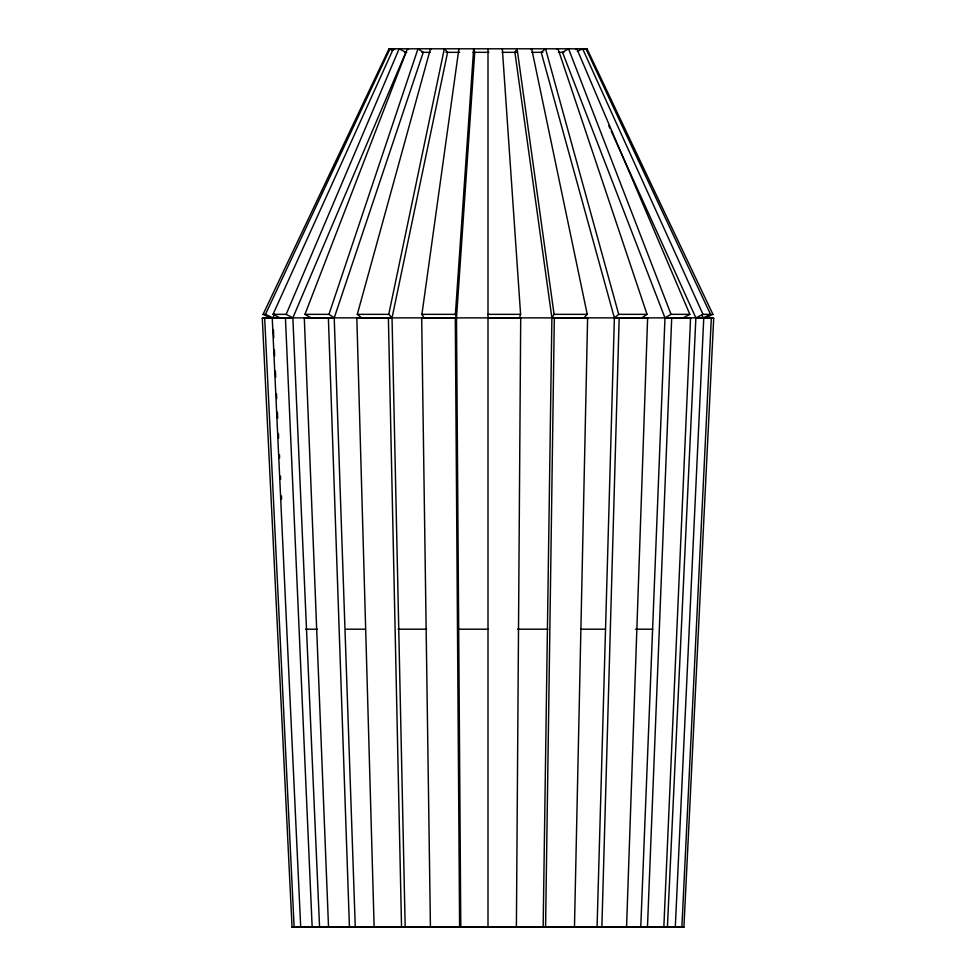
<?xml version="1.0" encoding="UTF-8"?>
<svg xmlns="http://www.w3.org/2000/svg" width="976" height="976" viewBox="0 0 976 976"><rect width="100%" height="100%" fill="white"/><g stroke="black" fill="none" stroke-linecap="round" stroke-linejoin="round"><path stroke-width="1.46" d="M502.152 49.459L502.347 48.8L520.598 314.345L519.513 317.871L520.708 318.274L516.402 927.2L515.206 926.797M554.319 318.274L545.572 927.2L543.156 926.797L551.891 317.871L514.901 52.326L517.097 48.8L554.087 314.345L551.891 317.871L587.601 318.274L574.461 927.2L570.826 926.797M619.162 318.274L601.863 927.2L597.08 926.797L614.38 317.871L541.216 52.326L545.535 48.8L618.699 314.345L614.38 317.871L647.6 318.274L626.555 927.2L620.736 926.797M656.445 926.797L663.839 927.2L690.544 318.274L671.683 318.274L647.466 927.2L640.768 926.797L664.985 317.871L562.518 52.326L568.581 48.8L671.049 314.345L689.837 314.345L576.853 48.8L575.596 49.459M274.622 314.04L272.829 317.871L262.3 318.274L292.056 927.2L683.908 927.2L713.7 318.274L703.745 318.274L675.294 927.2L667.425 926.797L695.876 317.871L611.257 131.162M455.402 314.345L473.653 48.8L474.726 52.326L456.487 317.871L460.794 926.797L459.598 927.2L455.292 318.274L456.487 317.871L455.402 314.345L421.913 314.345L458.903 48.8L459.318 49.459M388.753 314.345L444.312 48.8L447.594 52.326L392.035 317.871L405.174 926.797L401.539 927.2L388.399 318.274L392.035 317.871L388.753 314.345L357.301 314.345L430.465 48.8L431.27 49.459M408.554 49.459L407.419 48.8L304.951 314.345L328.961 314.345L417.984 48.8L423.255 52.326L334.219 317.871L355.264 926.797L349.445 927.2L328.4 318.274L304.317 318.274L328.534 927.2L335.232 926.797M394.694 49.459L393.352 48.8L273.012 314.345L286.163 314.345L399.147 48.8L405.833 52.326L292.849 317.871L319.555 926.797L312.161 927.2L285.456 318.274L272.255 318.274L300.706 927.2L308.575 926.797M263.081 314.345L270.523 317.871L705.477 317.871L712.919 314.345L587.015 48.8L389.021 48.8L263.081 314.345L265.46 314.345L390.034 48.8L393.255 50.349M531.078 49.459L531.688 48.8L587.247 314.345L583.965 317.871L587.601 318.274M557.028 49.459L558.016 48.8L647.039 314.345L641.781 317.871L647.6 318.274M671.049 314.345L664.985 317.871L671.683 318.274M689.837 314.345L683.151 317.871L690.544 318.274M577.304 51.447L582.648 48.8L702.988 314.345L710.54 314.345L585.966 48.8L585.051 49.239M702.988 314.345L695.876 317.871L703.745 318.274M701.976 315.321L703.171 317.871L710.54 314.345M586.088 49.239L587.015 48.8M432.844 926.797L430.428 927.2L421.681 318.274L424.109 317.871L421.913 314.345M378.92 926.797L374.137 927.2L356.838 318.274L361.62 317.871L357.301 314.345M328.4 318.274L334.219 317.871L328.961 314.345M304.317 318.274L311.015 317.871L304.951 314.345M285.456 318.274L292.849 317.871L286.163 314.345M272.255 318.274L280.124 317.871L273.012 314.345M302.267 926.797L294.13 927.2L264.679 318.274M292.056 927.2L683.944 927.2M404.662 52.326L406.675 52.326M421.925 52.326L430.282 52.326M445.934 52.326L459.72 52.326M473.006 52.326L488.83 52.326M502.128 52.326L516.633 52.326M531.725 52.326L542.876 52.326M558.479 52.326L563.786 52.326M488 314.345L520.598 314.345M554.087 314.345L587.247 314.345M618.699 314.345L647.039 314.345M712.004 314.345L712.907 314.345M262.3 318.274L271.011 318.274M356.838 318.274L388.399 318.274M421.681 318.274L455.292 318.274M488 318.274L520.708 318.274M305.683 629.203L317.249 629.203M346.138 629.203L365.073 629.203M398.037 629.203L426.634 629.203M458.354 629.203L488 629.203M517.646 629.203L547.951 629.203M580.842 629.203L604.961 629.203M635.474 629.203L652.749 629.203M705.477 317.871L713.7 318.274M703.171 317.871L711.321 318.274L681.87 927.2L673.733 926.797M388.985 48.8L389.912 49.239M390.851 49.678L392.242 50.349M265.46 314.345L272.829 317.871M608.743 125.636L610 128.393M273.414 330.059L273.78 337.672M274.366 349.847L274.659 355.935M275.403 371.161L275.696 377.248M276.501 393.987L276.72 398.562M277.391 412.262L277.684 418.35M278.416 433.576L278.636 438.139M279.453 454.877L279.6 457.927M280.478 476.19L280.624 479.24M281.442 495.991L281.588 499.029M488 48.8L488 927.2"/></g></svg>
